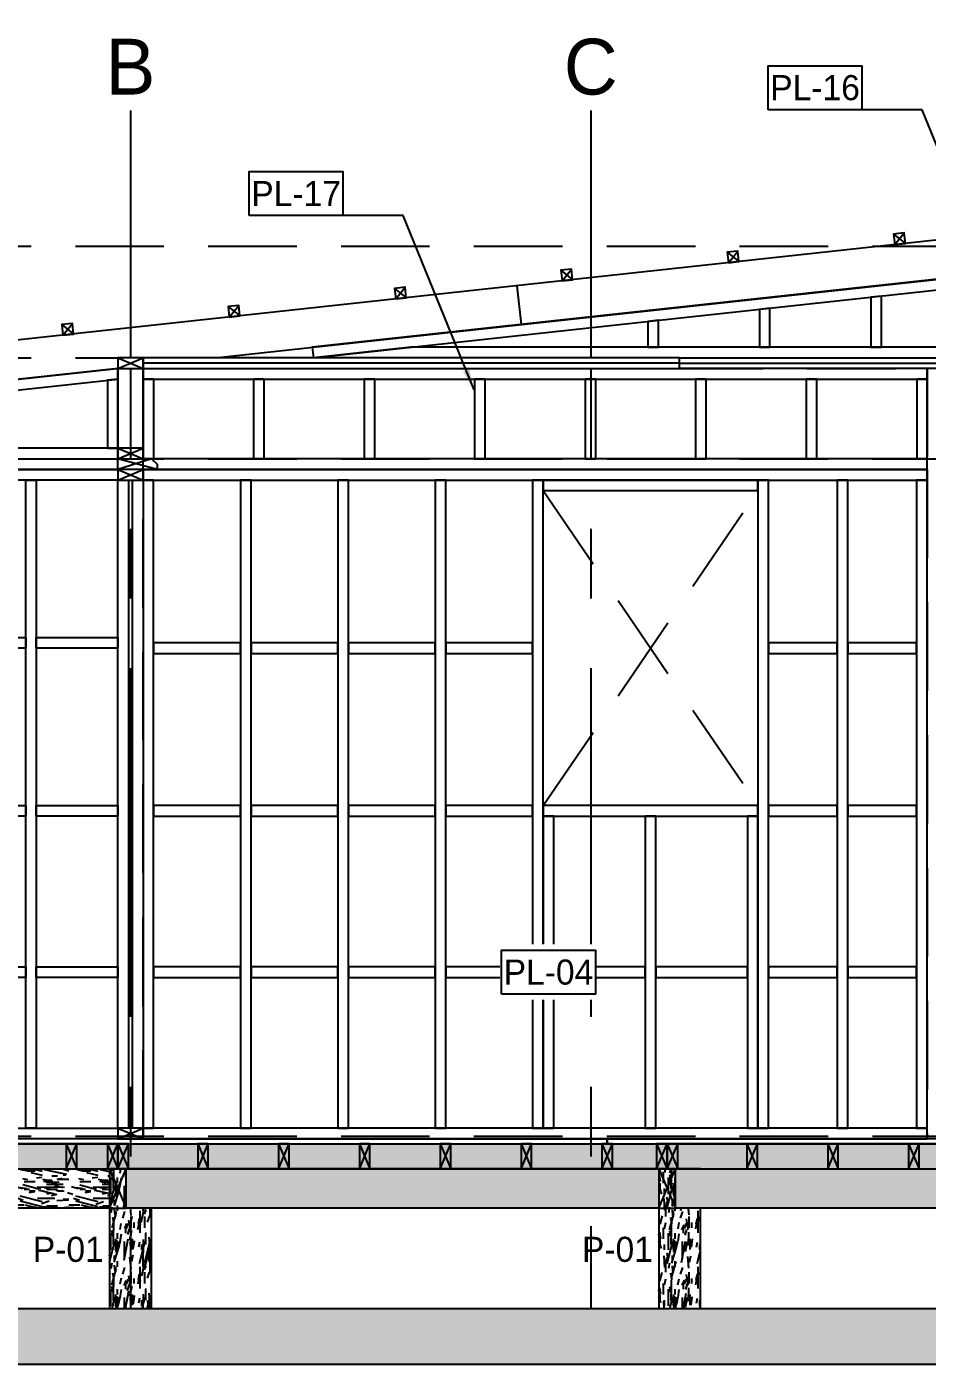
# Model space of a CAD drawing. Header units: millimetres. Extents: x 19438 to 19711, y 4351 to 4752.
# Drawn here: x 19442.762 to 19445.99, y 4486.693 to 4491.488 of the extents above; entities that cross this region are included whole.
import ezdxf
from ezdxf.enums import TextEntityAlignment as Align

# ---------------------------------------------------------------- set-up
doc = ezdxf.new("R2010")
doc.units = ezdxf.units.MM
doc.set_wipeout_variables(frame=1)
doc.linetypes.add('CENTER', pattern=[2, 1.25, -0.25, 0.25, -0.25])
doc.linetypes.add('HIDDEN2', pattern=[4.7625, 3.175, -1.5875])
for name, color, linetype in [('0 @ 0.5', 7, 'Continuous'), ('ALFAJIA', 3, 'Continuous'), ('CLAVADORES', 1, 'Continuous'), ('EJES', 2, 'CENTER'), ('EJES @ 0.5', 2, 'CENTER'), ('NIVELES', 2, 'Continuous'), ('PANELES PARED', 2, 'Continuous'), ('PILOTES', 2, 'Continuous'), ('PROYECCION PANEL', 6, 'Continuous'), ('PZA', 3, 'Continuous'), ('TEXTO', 2, 'Continuous'), ('TEXTO @ 0.5', 2, 'Continuous'), ('VIGAS DE PISO', 2, 'Continuous')]:
    doc.layers.add(name, color=color, linetype=linetype)
doc.styles.add('century gothic', font='GOTHIC.TTF')
doc.styles.get("Standard").update_dxf_attribs({"font": 'arial.ttf'})
doc.dimstyles.new('ANOTATIVE 100 SMCONSTRUCCIONES', dxfattribs={"dimscale": 0, "dimtxt": 0.18, "dimasz": 0.15, "dimexe": 0.18, "dimexo": 0.09, "dimgap": 0.1, "dimtad": 1, "dimzin": 0, "dimdsep": 46, "dimtxsty": 'century gothic', "dimblk1": 'FLECHA1', "dimblk2": 'FLECHA1', "dimsah": 1, "dimcen": 0.18, "dimdle": 0.075, "dimclrd": 1, "dimclre": 1, "dimclrt": 2, "dimaunit": 1, "dimadec": 0, "dimazin": 0, "dimtfac": 0.75, "dimtix": 1, "dimtmove": 2, "dimatfit": 3, "dimfxl": 0.09, "dimtvp": 1.5, "dimtfill": 1, "dimtolj": 1, "dimtzin": 0, "dimarcsym": 0})
pattern_1 = [(0, (-3.9286, 0.156), (0, 0.2), [0.04, -0.16]), (8.9726, (-3.92659, 0.048), (1.200000005876, 0.199999525118), [0.0384708, -3.8086058]), (5.7105, (-3.92859, 0.06), (1.800000034755, 0.19999710144), [0.0401996, -1.9697752]), (344.5779, (-3.92859, 0.12), (2.1999999038893, -0.5999974677634), [0.0601664, -5.9564754]), (353.6599, (-3.92459, 0.186), (0.200000063208, 4.086e-07), [0.0362216, -1.7748552]), (345.0686, (-3.91859, 0.072), (0.799999998317, -0.199999673879), [0.0310484, -3.0737864]), (348.6901, (-3.98859, 0.188), (0.2000000583, 7.413e-08), [0.0815844, -0.9382194]), (5.7105, (-3.92659, 0.03), (1.800000034755, 0.19999710144), [0.0200998, -1.989875]), (0, (-3.9286, 0.114), (0, 0.2), [0.02, -0.18]), (0, (-3.9686, 0.138), (0, 0.2), [0.06, -0.14]), (11.3099, (-3.92859, 0.168), (0.79999995433, 0.19999948721), [0.020396, -0.9994078]), (2.7263, (-3.94859, 0.094), (4.0000000589947, 0.1999992035454), [0.0420476, -4.1627116]), (352.4054, (-3.93859, 0.088), (1.599999971597, -0.19999873671), [0.0302654, -2.9962834]), (0, (-3.9486, 0.012), (0, 0.2), [0.04, -0.16]), (358.8309, (-3.9685903, 0.002), (0.2000000366479, 1.5360345e-07), [0.0980204, -9.70402]), (0, (-3.9686, 0.152), (0, 0.2), [0.02, -0.18]), (0, (-3.9486, 0.168), (0, 0.2), [0.02, -0.18]), (0, (-4.0386, 0.186), (0, 0.2), [0.03, -0.17]), (350.5377, (-3.98459, 0.196), (0.200000015444, 7.752e-08), [0.0608276, -1.1557248]), (0, (-4.0486, 0.196), (0, 0.2), [0.04, -0.16]), (0, (-4.0706, 0.016), (0, 0.2), [0.022, -0.178]), (0, (-3.9686, 0.026), (0, 0.2), [0.02, -0.18]), (0, (-4.0706, 0.032), (0, 0.2), [0.042, -0.158]), (5.4403, (-3.96859, 0.044), (1.9999999402303, 0.199998956714), [0.04219, -4.1768144]), (0, (-3.9666, 0.06), (0, 0.2), [0.038, -0.162]), (0, (-4.0706, 0.064), (0, 0.2), [0.022, -0.178]), (358.8309, (-4.0465903, 0.096), (0.2000000366479, 1.5360345e-07), [0.0980204, -9.70402]), (0, (-4.0286, 0.114), (0, 0.2), [0.02, -0.18]), (0, (-4.0486, 0.12), (0, 0.2), [0.02, -0.18]), (0, (-3.9686, 0.12), (0, 0.2), [0.04, -0.16]), (0, (-4.0086, 0.124), (0, 0.2), [0.02, -0.18]), (0, (-4.0486, 0.148), (0, 0.2), [0.04, -0.16]), (19.6538, (-3.99459, 0.064), (2.200000050424, 0.79999891494), [0.0297322, -2.9434812]), (11.3099, (-4.02859, 0.12), (0.79999995433, 0.19999948721), [0.020396, -0.9994078]), (11.3099, (-3.94859, 0.11), (0.79999995433, 0.19999948721), [0.020396, -0.9994078]), (5.7105, (-4.00859, 0.186), (1.800000034755, 0.19999710144), [0.0200998, -1.989875]), (349.6952, (-4.07059, 0.2), (1.199999995396, -0.19999893933), [0.0223606, -2.213707]), (348.6901, (-4.04859, 0.016), (0.2000000583, 7.413e-08), [0.020396, -0.9994078]), (90, (-4.0286, 0.012), (-0.2, 1e-17), [0, -0.2]), (346.6076, (-4.07059, 0.124), (3.400000044994, -0.7999939065965), [0.043174, -4.2742308]), (11.3099, (-3.94859, 0.152), (0.79999995433, 0.19999948721), [0.020396, -0.9994078]), (10.3048, (-3.94859, 0.026), (0.999999957606, 0.199999208868), [0.0223606, -2.213707]), (348.6901, (-4.00859, 0.114), (0.2000000583, 7.413e-08), [0.020396, -0.9994078]), (348.6901, (-3.98859, 0.124), (0.2000000583, 7.413e-08), [0.020396, -0.9994078]), (341.5651, (-4.07059, 0.104), (0.19999995825, 2.3367e-07), [0.0252982, -0.6071572]), (345.9638, (-4.04859, 0.172), (0.19999992115, 2.4875e-07), [0.0824622, -0.7421588]), (343.3008, (-4.00859, 0.186), (1.399999991533, -0.39999874641), [0.0626418, -2.025419]), (0, (-4.0086, 0.196), (0, 0.2), [0.024, -0.176]), (345.9638, (-4.02859, 0.032), (0.19999992115, 2.4875e-07), [0.0824622, -0.7421588]), (345.9638, (-4.04859, 0.046), (0.19999992115, 2.4875e-07), [0.0824622, -0.7421588]), (345.9638, (-4.04859, 0.064), (0.19999992115, 2.4875e-07), [0.0824622, -0.7421588]), (349.6952, (-4.07059, 0.152), (1.199999995396, -0.19999893933), [0.0223606, -2.213707]), (345.9638, (-4.00859, 0.148), (0.19999992115, 2.4875e-07), [0.041231, -0.78339]), (349.6952, (-4.07059, 0.088), (1.199999995396, -0.19999893933), [0.0223606, -2.213707]), (357.6141, (-3.96659, 0.074), (0.199999989185, 2.452822e-07), [0.0480416, -4.756123]), (349.6952, (-3.98859, 0.11), (1.199999995396, -0.19999893933), [0.0223606, -2.213707]), (12.5288, (-3.96659, 0.106), (0.800000095695, 0.199999860747), [0.018439, -1.8254698]), (349.5626, (-4.0705903, 0.078), (2.199999936494, -0.3999970687047), [0.0772788, -7.650591]), (351.8699, (-3.99459, 0.064), (0.199999892184, -4.835e-08), [0.0282842, -1.3859292]), (4.7636, (-4.04859, 0.084), (2.199999989955, 0.199998289923), [0.0481664, -2.3601524]), (0, (-4.0006, 0.088), (0, 0.2), [0.062, -0.138]), (344.7449, (-4.07059, 0.178), (0.799999942428, -0.199999664289), [0.0228036, -2.2575472]), (350.5377, (-4.02859, 0.012), (0.200000015444, 7.752e-08), [0.0608276, -1.1557248]), (340.0169, (-4.07059, 0.054), (0.599999976081, -0.19999986488), [0.0234094, -2.3175304]), (0, (-3.9086, 0.172), (0, 0.2), [0.01, -0.19]), (0, (-3.9086, 0.084), (0, 0.2), [0.02, -0.18]), (11.3099, (-3.90859, 0.012), (0.79999995433, 0.19999948721), [0.020396, -0.9994078]), (0, (-3.9066, 0.032), (0, 0.2), [0.036, -0.164]), (343.3008, (-3.90859, 0.138), (1.399999991533, -0.39999874641), [0.0208806, -2.0671802]), (348.0207, (-3.90659, 0.096), (3.7999999222511, -0.8002195416064), [0.0368014, -6.7101288]), (90, (-3.9086, 0.012), (-0.2, 1e-17), [0, -0.2]), (0, (-3.8886, 0.016), (0, 0.2), [0.018, -0.182]), (0, (-3.8886, 0.054), (0, 0.2), [0.018, -0.182]), (0, (-3.8886, 0.064), (0, 0.2), [0.018, -0.182]), (336.0376, (-3.88859, 0.132), (1.400000005486, -0.599997330343), [0.0196978, -1.9500724]), (348.5163, (-3.8885903, 0.156), (0.99999999677376, -0.2000310941214), [0.0183676, -13.043105]), (341.5651, (-3.88859, 0.084), (0.19999995825, 2.3367e-07), [0.0189736, -0.6134816]), (347.4712, (-3.88859, 0.182), (1.000000064082, -0.19999992061), [0.018439, -1.8254698])]

# ---------------------------------------------------------------- blocks, each defined once
blk = doc.blocks.new('PP4')
at = {"layer": 'PANELES PARED', "color": 8, "linetype": 'HIDDEN2', "ltscale": 0.1}
for p, q in [((19448.6837, 4512.4124), (19449.4537, 4511.283)), ((19448.6837, 4511.283), (19449.4537, 4512.4124))]:
    blk.add_line(p, q, dxfattribs=at)
at = {"layer": 'PANELES PARED'}
for points in [[(19450.0607, 4512.4504), (19450.0607, 4512.4884), (19447.2492, 4512.4884), (19447.2492, 4512.4504)], [(19447.2872, 4512.4504), (19447.2492, 4512.4504), (19447.2492, 4510.1264), (19447.2872, 4510.1264)], [(19447.6363, 4512.4504), (19447.5983, 4512.4504), (19447.5983, 4510.1264), (19447.6363, 4510.1264)], [(19447.9855, 4512.4504), (19447.9475, 4512.4504), (19447.9475, 4510.1264), (19447.9855, 4510.1264)], [(19448.3346, 4512.4504), (19448.2966, 4512.4504), (19448.2966, 4510.1264), (19448.3346, 4510.1264)], [(19448.6837, 4512.4504), (19448.6457, 4512.4504), (19448.6457, 4510.1264), (19448.6837, 4510.1264)], [(19449.4537, 4512.4124), (19449.4537, 4512.4504), (19448.6837, 4512.4504), (19448.6837, 4512.4124)], [(19449.4917, 4512.4504), (19449.4537, 4512.4504), (19449.4537, 4510.1264), (19449.4917, 4510.1264)], [(19449.7762, 4512.4504), (19449.7382, 4512.4504), (19449.7382, 4510.1264), (19449.7762, 4510.1264)], [(19450.0607, 4512.4504), (19450.0227, 4512.4504), (19450.0227, 4510.1264), (19450.0607, 4510.1264)], [(19447.5983, 4511.8287), (19447.5983, 4511.8667), (19447.2872, 4511.8667), (19447.2872, 4511.8287)], [(19447.9475, 4511.8287), (19447.9475, 4511.8667), (19447.6363, 4511.8667), (19447.6363, 4511.8287)], [(19448.2966, 4511.8287), (19448.2966, 4511.8667), (19447.9855, 4511.8667), (19447.9855, 4511.8287)], [(19448.6457, 4511.8287), (19448.6457, 4511.8667), (19448.3346, 4511.8667), (19448.3346, 4511.8287)], [(19449.7382, 4511.8287), (19449.7382, 4511.8667), (19449.4917, 4511.8667), (19449.4917, 4511.8287)], [(19450.0227, 4511.8287), (19450.0227, 4511.8667), (19449.7762, 4511.8667), (19449.7762, 4511.8287)], [(19447.5983, 4511.245), (19447.5983, 4511.283), (19447.2872, 4511.283), (19447.2872, 4511.245)], [(19447.9475, 4511.245), (19447.9475, 4511.283), (19447.6363, 4511.283), (19447.6363, 4511.245)], [(19448.2966, 4511.245), (19448.2966, 4511.283), (19447.9855, 4511.283), (19447.9855, 4511.245)], [(19448.6457, 4511.245), (19448.6457, 4511.283), (19448.3346, 4511.283), (19448.3346, 4511.245)], [(19449.4537, 4511.245), (19449.4537, 4511.283), (19448.6837, 4511.283), (19448.6837, 4511.245)], [(19449.7382, 4511.245), (19449.7382, 4511.283), (19449.4917, 4511.283), (19449.4917, 4511.245)], [(19450.0227, 4511.245), (19450.0227, 4511.283), (19449.7762, 4511.283), (19449.7762, 4511.245)], [(19448.7217, 4511.245), (19448.6837, 4511.245), (19448.6837, 4510.1264), (19448.7217, 4510.1264)], [(19449.0877, 4511.245), (19449.0497, 4511.245), (19449.0497, 4510.1264), (19449.0877, 4510.1264)], [(19449.4537, 4511.245), (19449.4157, 4511.245), (19449.4157, 4510.1264), (19449.4537, 4510.1264)], [(19447.5983, 4510.6667), (19447.5983, 4510.7047), (19447.2872, 4510.7047), (19447.2872, 4510.6667)], [(19447.9475, 4510.6667), (19447.9475, 4510.7047), (19447.6363, 4510.7047), (19447.6363, 4510.6667)], [(19448.2966, 4510.6667), (19448.2966, 4510.7047), (19447.9855, 4510.7047), (19447.9855, 4510.6667)], [(19448.6457, 4510.6667), (19448.6457, 4510.7047), (19448.3346, 4510.7047), (19448.3346, 4510.6667)], [(19449.0497, 4510.6667), (19449.0497, 4510.7047), (19448.7217, 4510.7047), (19448.7217, 4510.6667)], [(19449.4157, 4510.6667), (19449.4157, 4510.7047), (19449.0877, 4510.7047), (19449.0877, 4510.6667)], [(19449.7382, 4510.6667), (19449.7382, 4510.7047), (19449.4917, 4510.7047), (19449.4917, 4510.6667)], [(19450.0227, 4510.6667), (19450.0227, 4510.7047), (19449.7762, 4510.7047), (19449.7762, 4510.6667)], [(19450.0607, 4510.0884), (19450.0607, 4510.1264), (19447.2492, 4510.1264), (19447.2492, 4510.0884)]]:
    blk.add_lwpolyline(points, close=True, dxfattribs=at)
blk = doc.blocks.new('ejes')
at = {"color": 2, "linetype": 'Continuous'}
blk.add_wipeout([(-0.1089, 0.2752), (-0.0646, 0.291), (-0.0057, 0.3001), (0.0597, 0.2965), (0.095, 0.2884), (0.1597, 0.2609), (0.1831, 0.246), (0.2148, 0.2203), (0.2406, 0.1931), (0.271, 0.1493), (0.271, 0.1493), (0.2923, 0.1035), (0.3036, 0.0645), (0.3089, 0.0316), (0.3105, 0.0006), (0.3092, -0.0273), (0.3092, -0.0273), (0.3003, -0.077), (0.2881, -0.1133), (0.279, -0.1332), (0.2588, -0.1678), (0.2382, -0.1948), (0.2186, -0.2155), (0.1902, -0.2397), (0.159, -0.2601), (0.1254, -0.2765), (0.0895, -0.2888), (0.0461, -0.2973), (0.0105, -0.2994), (-0.0366, -0.2957), (-0.0687, -0.2888), (-0.0974, -0.2794), (-0.1444, -0.2564), (-0.1709, -0.2384), (-0.1922, -0.2206), (-0.2152, -0.1971), (-0.2152, -0.1971), (-0.2567, -0.1358), (-0.2716, -0.1014), (-0.2716, -0.1014), (-0.2875, -0.0344), (-0.2895, 0.0006), (-0.2874, 0.0357), (-0.2813, 0.0702), (-0.2729, 0.0991), (-0.2583, 0.1338), (-0.234, 0.1744), (-0.2157, 0.1977), (-0.197, 0.2172), (-0.1752, 0.2362), (-0.1544, 0.2512), (-0.1259, 0.2678), (-0.1259, 0.2678), (-0.1182, 0.2716)], dxfattribs=at)
at = {"layer": 'EJES', "color": 3}
blk.add_attdef('EJES', text='', height=0.3, dxfattribs=at).set_placement((0.0105, -0.174), align=Align.CENTER)
blk = doc.blocks.new('P01')
h = blk.add_hatch()
h.set_pattern_fill('MADERA_03', color=250, scale=0.2, angle=90, pattern_type=2)
h.set_pattern_definition([(90, (-0.156, 0.142), (-0.2, 1e-17), [0.04, -0.16]), (98.9726, (-0.048, 0.144), (-0.199999525118, 1.200000005876), [0.0384708, -3.8086058]), (95.7105, (-0.06, 0.142), (-0.19999710144, 1.800000034755), [0.0401996, -1.9697752]), (74.5779, (-0.12, 0.142), (0.5999974677634, 2.1999999038893), [0.0601664, -5.9564754]), (83.6599, (-0.186, 0.146), (-4.086e-07, 0.200000063208), [0.0362216, -1.7748552]), (75.0686, (-0.072, 0.152), (0.199999673879, 0.799999998317), [0.0310484, -3.0737864]), (78.6901, (-0.188, 0.082), (-7.413e-08, 0.2000000583), [0.0815844, -0.9382194]), (95.7105, (-0.03, 0.144), (-0.19999710144, 1.800000034755), [0.0200998, -1.989875]), (90, (-0.114, 0.142), (-0.2, 1e-17), [0.02, -0.18]), (90, (-0.138, 0.102), (-0.2, 1e-17), [0.06, -0.14]), (101.3099, (-0.168, 0.142), (-0.19999948721, 0.79999995433), [0.020396, -0.9994078]), (92.7263, (-0.094, 0.122), (-0.1999992035454, 4.0000000589947), [0.0420476, -4.1627116]), (82.4054, (-0.088, 0.132), (0.19999873671, 1.599999971597), [0.0302654, -2.9962834]), (90, (-0.012, 0.122), (-0.2, 1e-17), [0.04, -0.16]), (88.8309, (-0.002, 0.102), (-1.5360345e-07, 0.2000000366479), [0.0980204, -9.70402]), (90, (-0.152, 0.102), (-0.2, 1e-17), [0.02, -0.18]), (90, (-0.168, 0.122), (-0.2, 1e-17), [0.02, -0.18]), (90, (-0.186, 0.032), (-0.2, 1e-17), [0.03, -0.17]), (80.5377, (-0.196, 0.086), (-7.752e-08, 0.200000015444), [0.0608276, -1.1557248]), (90, (-0.196, 0.022), (-0.2, 1e-17), [0.04, -0.16]), (90, (-0.016, 1e-18), (-0.2, 1e-17), [0.022, -0.178]), (90, (-0.026, 0.102), (-0.2, 1e-17), [0.02, -0.18]), (90, (-0.032, 2e-18), (-0.2, 1e-17), [0.042, -0.158]), (95.4403, (-0.044, 0.102), (-0.199998956714, 1.9999999402303), [0.04219, -4.1768144]), (90, (-0.06, 0.104), (-0.2, 1e-17), [0.038, -0.162]), (90, (-0.064, 4e-18), (-0.2, 1e-17), [0.022, -0.178]), (88.8309, (-0.096, 0.024), (-1.5360345e-07, 0.2000000366479), [0.0980204, -9.70402]), (90, (-0.114, 0.042), (-0.2, 1e-17), [0.02, -0.18]), (90, (-0.12, 0.022), (-0.2, 1e-17), [0.02, -0.18]), (90, (-0.12, 0.102), (-0.2, 1e-17), [0.04, -0.16]), (90, (-0.124, 0.062), (-0.2, 1e-17), [0.02, -0.18]), (90, (-0.148, 0.022), (-0.2, 1e-17), [0.04, -0.16]), (109.6538, (-0.064, 0.076), (-0.79999891494, 2.200000050424), [0.0297322, -2.9434812]), (101.3099, (-0.12, 0.042), (-0.19999948721, 0.79999995433), [0.020396, -0.9994078]), (101.3099, (-0.11, 0.122), (-0.19999948721, 0.79999995433), [0.020396, -0.9994078]), (95.7105, (-0.186, 0.062), (-0.19999710144, 1.800000034755), [0.0200998, -1.989875]), (79.6952, (-0.2, 1e-17), (0.19999893933, 1.199999995396), [0.0223606, -2.213707]), (78.6901, (-0.016, 0.022), (-7.413e-08, 0.2000000583), [0.020396, -0.9994078]), (180, (-0.012, 0.042), (-2e-17, -0.2), [0, -0.2]), (76.6076, (-0.124, 8e-18), (0.7999939065965, 3.400000044994), [0.043174, -4.2742308]), (101.3099, (-0.152, 0.122), (-0.19999948721, 0.79999995433), [0.020396, -0.9994078]), (100.3048, (-0.026, 0.122), (-0.199999208868, 0.999999957606), [0.0223606, -2.213707]), (78.6901, (-0.114, 0.062), (-7.413e-08, 0.2000000583), [0.020396, -0.9994078]), (78.6901, (-0.124, 0.082), (-7.413e-08, 0.2000000583), [0.020396, -0.9994078]), (71.5651, (-0.104, 6e-18), (-2.3367e-07, 0.19999995825), [0.0252982, -0.6071572]), (75.9638, (-0.172, 0.022), (-2.4875e-07, 0.19999992115), [0.0824622, -0.7421588]), (73.3008, (-0.186, 0.062), (0.39999874641, 1.399999991533), [0.0626418, -2.025419]), (90, (-0.196, 0.062), (-0.2, 1e-17), [0.024, -0.176]), (75.9638, (-0.032, 0.042), (-2.4875e-07, 0.19999992115), [0.0824622, -0.7421588]), (75.9638, (-0.046, 0.022), (-2.4875e-07, 0.19999992115), [0.0824622, -0.7421588]), (75.9638, (-0.064, 0.022), (-2.4875e-07, 0.19999992115), [0.0824622, -0.7421588]), (79.6952, (-0.152, 9e-18), (0.19999893933, 1.199999995396), [0.0223606, -2.213707]), (75.9638, (-0.148, 0.062), (-2.4875e-07, 0.19999992115), [0.041231, -0.78339]), (79.6952, (-0.088, 5e-18), (0.19999893933, 1.199999995396), [0.0223606, -2.213707]), (87.6141, (-0.074, 0.104), (-2.452822e-07, 0.199999989185), [0.0480416, -4.756123]), (79.6952, (-0.11, 0.082), (0.19999893933, 1.199999995396), [0.0223606, -2.213707]), (102.5288, (-0.106, 0.104), (-0.199999860747, 0.800000095695), [0.018439, -1.8254698]), (79.5626, (-0.078, 5e-18), (0.3999970687047, 2.199999936494), [0.0772788, -7.650591]), (81.8699, (-0.064, 0.076), (4.835e-08, 0.199999892184), [0.0282842, -1.3859292]), (94.7636, (-0.084, 0.022), (-0.199998289923, 2.199999989955), [0.0481664, -2.3601524]), (90, (-0.088, 0.07), (-0.2, 1e-17), [0.062, -0.138]), (74.7449, (-0.178, 1e-17), (0.199999664289, 0.799999942428), [0.0228036, -2.2575472]), (80.5377, (-0.012, 0.042), (-7.752e-08, 0.200000015444), [0.0608276, -1.1557248]), (70.0169, (-0.054, 3e-18), (0.19999986488, 0.599999976081), [0.0234094, -2.3175304]), (90, (-0.172, 0.162), (-0.2, 1e-17), [0.01, -0.19]), (90, (-0.084, 0.162), (-0.2, 1e-17), [0.02, -0.18]), (101.3099, (-0.012, 0.162), (-0.19999948721, 0.79999995433), [0.020396, -0.9994078]), (90, (-0.032, 0.164), (-0.2, 1e-17), [0.036, -0.164]), (73.3008, (-0.138, 0.162), (0.39999874641, 1.399999991533), [0.0208806, -2.0671802]), (78.0207, (-0.096, 0.164), (0.8002195416064, 3.7999999222511), [0.0368014, -6.7101288]), (180, (-0.012, 0.162), (-2e-17, -0.2), [0, -0.2]), (90, (-0.016, 0.182), (-0.2, 1e-17), [0.018, -0.182]), (90, (-0.054, 0.182), (-0.2, 1e-17), [0.018, -0.182]), (90, (-0.064, 0.182), (-0.2, 1e-17), [0.018, -0.182]), (66.0376, (-0.132, 0.182), (0.599997330343, 1.400000005486), [0.0196978, -1.9500724]), (78.5163, (-0.156, 0.182), (0.2000310941214, 0.99999999677376), [0.0183676, -13.043105]), (71.5651, (-0.084, 0.182), (-2.3367e-07, 0.19999995825), [0.0189736, -0.6134816]), (77.4712, (-0.182, 0.182), (0.19999992061, 1.000000064082), [0.018439, -1.8254698])])
h.paths.add_polyline_path([(19444.003, 4504.1263), (19444.153, 4504.1263), (19444.153, 4504.6263), (19444.003, 4504.6263)])
blk.add_lwpolyline([(19444.003, 4504.1263), (19444.153, 4504.1263), (19444.153, 4504.6263), (19444.003, 4504.6263)], close=True)
blk = doc.blocks.new('OL')
at = {"layer": 'PANELES PARED'}
for p, q in [((19439.3062, 4489.8109), (19439.3962, 4489.7729)), ((19439.3062, 4489.7729), (19439.3962, 4489.8109)), ((19442.4324, 4489.8109), (19442.5224, 4489.7729)), ((19442.4324, 4489.7729), (19442.5224, 4489.8109)), ((19439.3062, 4489.2082), (19439.3962, 4489.1702)), ((19439.3062, 4489.1702), (19439.3962, 4489.2082)), ((19439.3062, 4488.6055), (19439.3962, 4488.5675)), ((19439.3062, 4488.5675), (19439.3962, 4488.6055)), ((19439.3062, 4488.0272), (19439.3962, 4487.9892)), ((19439.3062, 4487.9892), (19439.3962, 4488.0272)), ((19439.3062, 4487.4489), (19439.3962, 4487.4109)), ((19439.3062, 4487.4109), (19439.3962, 4487.4489)), ((19442.4324, 4487.4489), (19442.5224, 4487.4109)), ((19442.4324, 4487.4109), (19442.5224, 4487.4489))]:
    blk.add_line(p, q, dxfattribs=at)
for points in [[(19439.3062, 4489.7729), (19439.3962, 4489.7729), (19439.3962, 4489.8109), (19439.3062, 4489.8109)], [(19442.4324, 4489.7729), (19442.5224, 4489.7729), (19442.5224, 4489.8109), (19442.4324, 4489.8109)], [(19439.3062, 4489.7729), (19439.3962, 4489.7729), (19439.3962, 4487.4489), (19439.3062, 4487.4489)], [(19442.4324, 4489.7729), (19442.5224, 4489.7729), (19442.5224, 4487.4489), (19442.4324, 4487.4489)], [(19442.4704, 4487.4489), (19442.4324, 4487.4489), (19442.4324, 4489.7729), (19442.4704, 4489.7729)], [(19442.5224, 4487.4489), (19442.4844, 4487.4489), (19442.4844, 4489.7729), (19442.5224, 4489.7729)], [(19439.3062, 4489.1702), (19439.3962, 4489.1702), (19439.3962, 4489.2082), (19439.3062, 4489.2082)], [(19439.3062, 4488.5675), (19439.3962, 4488.5675), (19439.3962, 4488.6055), (19439.3062, 4488.6055)], [(19439.3062, 4487.9892), (19439.3962, 4487.9892), (19439.3962, 4488.0272), (19439.3062, 4488.0272)], [(19439.3062, 4487.4109), (19439.3962, 4487.4109), (19439.3962, 4487.4489), (19439.3062, 4487.4489)], [(19442.4324, 4487.4109), (19442.5224, 4487.4109), (19442.5224, 4487.4489), (19442.4324, 4487.4489)]]:
    blk.add_lwpolyline(points, close=True, dxfattribs=at)
at = {"layer": 'PANELES PARED', "color": 250}
for points in [[(19439.3962, 4489.7729), (19439.3962, 4489.8109), (19442.4324, 4489.8109), (19442.4324, 4489.7729)], [(19439.7269, 4487.4489), (19439.6889, 4487.4489), (19439.6889, 4489.7729), (19439.7269, 4489.7729)], [(19440.0716, 4487.4489), (19440.0336, 4487.4489), (19440.0336, 4489.7729), (19440.0716, 4489.7729)], [(19440.4163, 4487.4489), (19440.3783, 4487.4489), (19440.3783, 4489.7729), (19440.4163, 4489.7729)], [(19440.761, 4487.4489), (19440.723, 4487.4489), (19440.723, 4489.7729), (19440.761, 4489.7729)], [(19441.1057, 4487.4489), (19441.0677, 4487.4489), (19441.0677, 4489.7729), (19441.1057, 4489.7729)], [(19441.4504, 4487.4489), (19441.4124, 4487.4489), (19441.4124, 4489.7729), (19441.4504, 4489.7729)], [(19441.7951, 4487.4489), (19441.7571, 4487.4489), (19441.7571, 4489.7729), (19441.7951, 4489.7729)], [(19442.1397, 4487.4489), (19442.1017, 4487.4489), (19442.1017, 4489.7729), (19442.1397, 4489.7729)], [(19439.3962, 4489.1702), (19439.3962, 4489.2082), (19439.6889, 4489.2082), (19439.6889, 4489.1702)], [(19439.7269, 4489.1702), (19439.7269, 4489.2082), (19440.0336, 4489.2082), (19440.0336, 4489.1702)], [(19440.0716, 4489.1702), (19440.0716, 4489.2082), (19440.3783, 4489.2082), (19440.3783, 4489.1702)], [(19440.4163, 4489.1702), (19440.4163, 4489.2082), (19440.723, 4489.2082), (19440.723, 4489.1702)], [(19440.761, 4489.1702), (19440.761, 4489.2082), (19441.0677, 4489.2082), (19441.0677, 4489.1702)], [(19441.1057, 4489.1702), (19441.1057, 4489.2082), (19441.4124, 4489.2082), (19441.4124, 4489.1702)], [(19441.4504, 4489.1702), (19441.4504, 4489.2082), (19441.7571, 4489.2082), (19441.7571, 4489.1702)], [(19441.7951, 4489.1702), (19441.7951, 4489.2082), (19442.1017, 4489.2082), (19442.1017, 4489.1702)], [(19442.1397, 4489.1702), (19442.1397, 4489.2082), (19442.4324, 4489.2082), (19442.4324, 4489.1702)], [(19439.3962, 4488.5675), (19439.3962, 4488.6055), (19439.6889, 4488.6055), (19439.6889, 4488.5675)], [(19439.7269, 4488.5675), (19439.7269, 4488.6055), (19440.0336, 4488.6055), (19440.0336, 4488.5675)], [(19440.0716, 4488.5675), (19440.0716, 4488.6055), (19440.3783, 4488.6055), (19440.3783, 4488.5675)], [(19440.4163, 4488.5675), (19440.4163, 4488.6055), (19440.723, 4488.6055), (19440.723, 4488.5675)], [(19440.761, 4488.5675), (19440.761, 4488.6055), (19441.0677, 4488.6055), (19441.0677, 4488.5675)], [(19441.1057, 4488.5675), (19441.1057, 4488.6055), (19441.4124, 4488.6055), (19441.4124, 4488.5675)], [(19441.4504, 4488.5675), (19441.4504, 4488.6055), (19441.7571, 4488.6055), (19441.7571, 4488.5675)], [(19441.7951, 4488.5675), (19441.7951, 4488.6055), (19442.1017, 4488.6055), (19442.1017, 4488.5675)], [(19442.1397, 4488.5675), (19442.1397, 4488.6055), (19442.4324, 4488.6055), (19442.4324, 4488.5675)], [(19439.3962, 4487.9892), (19439.3962, 4488.0272), (19439.6889, 4488.0272), (19439.6889, 4487.9892)], [(19439.7269, 4487.9892), (19439.7269, 4488.0272), (19440.0336, 4488.0272), (19440.0336, 4487.9892)], [(19440.0716, 4487.9892), (19440.0716, 4488.0272), (19440.3783, 4488.0272), (19440.3783, 4487.9892)], [(19440.4163, 4487.9892), (19440.4163, 4488.0272), (19440.723, 4488.0272), (19440.723, 4487.9892)], [(19440.761, 4487.9892), (19440.761, 4488.0272), (19441.0677, 4488.0272), (19441.0677, 4487.9892)], [(19441.1057, 4487.9892), (19441.1057, 4488.0272), (19441.4124, 4488.0272), (19441.4124, 4487.9892)], [(19441.4504, 4487.9892), (19441.4504, 4488.0272), (19441.7571, 4488.0272), (19441.7571, 4487.9892)], [(19441.7951, 4487.9892), (19441.7951, 4488.0272), (19442.1017, 4488.0272), (19442.1017, 4487.9892)], [(19442.1397, 4487.9892), (19442.1397, 4488.0272), (19442.4324, 4488.0272), (19442.4324, 4487.9892)], [(19439.3962, 4487.4109), (19439.3962, 4487.4489), (19442.4324, 4487.4489), (19442.4324, 4487.4109)]]:
    blk.add_lwpolyline(points, close=True, dxfattribs=at)
blk = doc.blocks.new("PP4'")
at = {"layer": 'PANELES PARED'}
for points in [[(19429.6636, 4507.4963), (19429.6636, 4507.4583), (19432.4751, 4507.4583), (19432.4751, 4507.4963)], [(19429.7016, 4507.4583), (19429.6636, 4507.4583), (19429.6636, 4507.1723), (19429.7016, 4507.1723)], [(19430.0978, 4507.4583), (19430.0598, 4507.4583), (19430.0598, 4507.1723), (19430.0978, 4507.1723)], [(19430.494, 4507.4583), (19430.456, 4507.4583), (19430.456, 4507.1723), (19430.494, 4507.1723)], [(19430.8902, 4507.4583), (19430.8522, 4507.4583), (19430.8522, 4507.1723), (19430.8902, 4507.1723)], [(19431.2864, 4507.4583), (19431.2484, 4507.4583), (19431.2484, 4507.1723), (19431.2864, 4507.1723)], [(19431.6826, 4507.4583), (19431.6446, 4507.4583), (19431.6446, 4507.1723), (19431.6826, 4507.1723)], [(19432.0788, 4507.4583), (19432.0408, 4507.4583), (19432.0408, 4507.1723), (19432.0788, 4507.1723)], [(19432.4751, 4507.4583), (19432.4371, 4507.4583), (19432.4371, 4507.1723), (19432.4751, 4507.1723)], [(19429.6636, 4507.1723), (19429.6636, 4507.1343), (19432.4751, 4507.1343), (19432.4751, 4507.1723)]]:
    blk.add_lwpolyline(points, close=True, dxfattribs=at)
blk = doc.blocks.new('IKUHG')
at = {"layer": 'PANELES PARED', "color": 250}
for points in [[(19444.5314, 4490.415), (19447.1592, 4490.7008), (19447.1592, 4490.739), (19444.5273, 4490.4528), (19444.5314, 4490.415)], [(19444.5314, 4490.415), (19447.1592, 4490.415), (19447.1592, 4490.453), (19444.8809, 4490.453), (19444.5314, 4490.415)]]:
    blk.add_lwpolyline(points, dxfattribs=at)
for points in [[(19447.1212, 4490.453), (19447.1592, 4490.453), (19447.1592, 4490.7008), (19447.1212, 4490.6967)], [(19446.3212, 4490.453), (19446.3592, 4490.453), (19446.3592, 4490.6138), (19446.3212, 4490.6097)], [(19446.7212, 4490.453), (19446.7592, 4490.453), (19446.7592, 4490.6573), (19446.7212, 4490.6532)], [(19445.9212, 4490.453), (19445.9592, 4490.453), (19445.9592, 4490.5703), (19445.9212, 4490.5662)], [(19445.5212, 4490.453), (19445.5592, 4490.453), (19445.5592, 4490.5268), (19445.5212, 4490.5227)]]:
    blk.add_lwpolyline(points, close=True, dxfattribs=at)
blk = doc.blocks.new('CL1')
at = {"layer": 'CLAVADORES'}
for p, q in [((19443.5017, 4507.507), (19443.5397, 4507.469)), ((19443.5017, 4507.469), (19443.5397, 4507.507))]:
    blk.add_line(p, q, dxfattribs=at)
blk.add_lwpolyline([(19443.5017, 4507.469), (19443.5397, 4507.469), (19443.5397, 4507.507), (19443.5017, 4507.507)], close=True, dxfattribs=at)
blk = doc.blocks.new('PL02')
at = {"layer": 'PANELES PARED'}
for points in [[(19447.8601, 4507.5343), (19451.0967, 4507.8863), (19451.0967, 4507.9245), (19447.856, 4507.5721), (19447.8601, 4507.5343)], [(19447.8601, 4507.5343), (19451.0967, 4507.5343), (19451.0967, 4507.5723), (19448.2095, 4507.5723), (19447.8601, 4507.5343)]]:
    blk.add_lwpolyline(points, dxfattribs=at)
for points in [[(19451.0587, 4507.5723), (19451.0967, 4507.5723), (19451.0967, 4507.8863), (19451.0587, 4507.8821)], [(19450.6587, 4507.5723), (19450.6967, 4507.5723), (19450.6967, 4507.8428), (19450.6587, 4507.8386)], [(19450.2587, 4507.5723), (19450.2967, 4507.5723), (19450.2967, 4507.7993), (19450.2587, 4507.7951)], [(19449.8587, 4507.5723), (19449.8967, 4507.5723), (19449.8967, 4507.7558), (19449.8587, 4507.7516)], [(19449.4587, 4507.5723), (19449.4967, 4507.5723), (19449.4967, 4507.7123), (19449.4587, 4507.7081)], [(19449.0587, 4507.5723), (19449.0967, 4507.5723), (19449.0967, 4507.6688), (19449.0587, 4507.6646)]]:
    blk.add_lwpolyline(points, close=True, dxfattribs=at)
blk = doc.blocks.new('FLECHA1')
at = {"color": 1}
blk.add_line((-1, 0), (0.496, 0), dxfattribs=at)
at = {"color": 4}
blk.add_line((-0.246, -0.248), (0.248, 0.25), dxfattribs=at)

msp = doc.modelspace()

# ---------------------------------------------------------------- hatches: boundary and pattern name
h = msp.add_hatch()
h.set_pattern_fill('EARTH', color=8, scale=0.01, angle=45)
h.set_pattern_definition([(45, (-4.07059, -17.2334), (7e-18, 0.08980256121), [0.0635, -0.0635]), (45, (-4.08743, -17.21656), (7e-18, 0.08980256121), [0.0635, -0.0635]), (45, (-4.104266, -17.199724), (7e-18, 0.08980256121), [0.0635, -0.0635]), (135, (-4.104266, -17.1885), (-0.08980256121, 7e-18), [0.0635, -0.0635]), (135, (-4.08743, -17.17166), (-0.08980256121, 7e-18), [0.0635, -0.0635]), (135, (-4.07059, -17.15482), (-0.08980256121, 7e-18), [0.0635, -0.0635])])
h.paths.add_polyline_path([(19439.7074, 4486.8929), (19450.4973, 4486.8929), (19450.4973, 4486.6929), (19439.7074, 4486.6929)])

# ---------------------------------------------------------------- linework, layer by layer
at = {"color": 5}
msp.add_line((19439.7074, 4486.8929), (19450.4973, 4486.8929), dxfattribs=at)
at = {"color": 8}
msp.add_line((19439.7074, 4486.6929), (19450.4973, 4486.6929), dxfattribs=at)
at = {"color": 1}
for points in [[(19442.4024, 4487.5009), (19442.4024, 4487.4829), (19444.8424, 4487.4829), (19444.8424, 4487.5009)], [(19444.8424, 4487.5009), (19444.8424, 4487.4829), (19447.2824, 4487.4829), (19447.2824, 4487.5009)]]:
    msp.add_lwpolyline(points, close=True, dxfattribs=at)
at = {"layer": 'ALFAJIA'}
msp.add_line((19444.5349, 4490.4202), (19444.5197, 4490.5593), dxfattribs=at)
msp.add_lwpolyline([(19447.6167, 4490.7553), (19447.7064, 4490.8556), (19447.701, 4490.9053), (19439.3624, 4489.9985), (19439.3678, 4489.9488), (19439.477, 4489.8701), (19447.6167, 4490.7553)], dxfattribs=at)
at = {"layer": 'NIVELES', "color": 1, "linetype": 'HIDDEN2', "ltscale": 0.1}
for p, q in [((19439.6024, 4490.7009), (19451.6024, 4490.7009)), ((19439.6024, 4490.3009), (19451.6024, 4490.3009)), ((19439.6024, 4489.9389), (19451.6024, 4489.9389)), ((19439.6024, 4487.5109), (19451.6024, 4487.5109)), ((19439.6024, 4486.8929), (19451.6024, 4486.8929))]:
    msp.add_line(p, q, dxfattribs=at)
at = {"layer": 'PANELES PARED'}
for p, q in [((19443.0886, 4489.9769), (19443.1786, 4489.9389)), ((19443.0886, 4489.9389), (19443.1786, 4489.9769))]:
    msp.add_line(p, q, dxfattribs=at)
for points in [[(19443.0886, 4489.9389), (19443.1786, 4489.9389), (19443.1786, 4490.3009), (19443.0886, 4490.3009)], [(19443.0886, 4489.9769), (19443.0886, 4489.9389), (19443.1786, 4489.9389), (19443.1786, 4489.9769)]]:
    msp.add_lwpolyline(points, close=True, dxfattribs=at)
at = {"layer": 'PZA', "color": 250}
msp.add_lwpolyline([(19440.0524, 4489.9389), (19443.0886, 4489.9389), (19443.0886, 4489.9009), (19440.0524, 4489.9009)], close=True, dxfattribs=at)

# ---------------------------------------------------------------- block references
at = {"rotation": 6.206657452820154}
for p in [(603.6664, -2092.4731), (603.0699, -2092.538), (602.4734, -2092.6029), (601.8769, -2092.6677), (601.2804, -2092.7326), (600.684, -2092.7975)]:
    msp.add_blockref('CL1', p, dxfattribs=at)
for name, p in [('PL02', (-4.0706, -17.2334)), ('IKUHG', (-4.0706, -0.4761)), ("PP4'", (13.5151, -17.2334)), ('OL', (0.6562, 0.09)), ('PP4', (-4.0706, -22.5875))]:
    msp.add_blockref(name, p)
at = {"layer": 'EJES @ 0.5'}
ref = msp.add_blockref('ejes', (19443.1284, 4491.3378), dxfattribs=dict(at, xscale=0.5000000000009095, yscale=0.5000000000009095, zscale=0.5000000000009095))
ref.add_attrib('EJES', 'B', dxfattribs={"layer": 'EJES', "color": 3, "height": 0.2, "style": 'century gothic'}).set_placement((19443.1336, 4491.2448), align=Align.CENTER)
ref = msp.add_blockref('ejes', (19444.7784, 4491.3378), dxfattribs=dict(at, xscale=0.5000000000009095, yscale=0.5000000000009095, zscale=0.5000000000009095))
ref.add_attrib('EJES', 'C', dxfattribs={"layer": 'EJES', "color": 3, "height": 0.2, "style": 'century gothic'}).set_placement((19444.7836, 4491.2448), align=Align.CENTER)
at = {"layer": 'PILOTES'}
for p in [(-0.9444, -17.2334), (1.0244, -17.2334)]:
    msp.add_blockref('P01', p, dxfattribs=at)

# ---------------------------------------------------------------- texts
at = {"layer": 'TEXTO @ 0.5', "color": 2, "insert": (19445.5879, 4491.2689), "char_height": 0.09, "width": 0.238534, "attachment_point": 5, "style": 'century gothic', "bg_fill": 3, "box_fill_scale": 1.6, "bg_fill_color": 256, "bg_fill_transparency": 0}
msp.add_mtext('PL-16 ', dxfattribs=at)
at = {"layer": 'TEXTO @ 0.5', "color": 2, "char_height": 0.09, "width": 0.238534, "attachment_point": 1, "style": 'century gothic'}
for insert in [(19442.7834, 4487.1499), (19444.7522, 4487.1499)]:
    msp.add_mtext('P-01 ', dxfattribs=dict(at, insert=insert))

# ---------------------------------------------------------------- next in the draw order: linework, layer by layer
at = {"layer": 'TEXTO', "color": 2}
msp.add_lwpolyline([(19445.4198, 4491.1901), (19445.4198, 4491.3476), (19445.7559, 4491.3476), (19445.7559, 4491.1901)], close=True, dxfattribs=at)

# ---------------------------------------------------------------- next in the draw order: texts
at = {"layer": 'TEXTO @ 0.5', "color": 2, "insert": (19443.7272, 4490.8897), "char_height": 0.09, "width": 0.238534, "attachment_point": 5, "style": 'century gothic', "bg_fill": 3, "box_fill_scale": 1.6, "bg_fill_color": 256, "bg_fill_transparency": 0}
msp.add_mtext('PL-17 ', dxfattribs=at)

# ---------------------------------------------------------------- next in the draw order: leaders
at = {"layer": '0 @ 0.5'}
msp.add_leader([(19446.2261, 4490.5659), (19445.9714, 4491.1901), (19445.7559, 4491.1901)], dimstyle='ANOTATIVE 100 SMCONSTRUCCIONES', override={"dimscale": 0.5, "dimgap": 0.1, "dimtad": 0}, dxfattribs=at)

# ---------------------------------------------------------------- next in the draw order: wipeouts: each hides what was drawn before it
for points in [[(19441.5555, 4487.3929), (19443.0586, 4487.3929), (19443.0586, 4487.2529), (19441.5555, 4487.2529)], [(19443.1186, 4487.3929), (19445.0274, 4487.3929), (19445.0274, 4487.2529), (19443.1186, 4487.2529)], [(19445.0874, 4487.3929), (19446.9961, 4487.3929), (19446.9961, 4487.2529), (19445.0874, 4487.2529)]]:
    msp.add_wipeout(points).dxf.layer = 'VIGAS DE PISO'

# ---------------------------------------------------------------- next in the draw order: hatches: boundary and pattern name
h = msp.add_hatch()
h.set_pattern_fill('MADERA_03', color=250, scale=0.2, pattern_type=2)
h.set_pattern_definition(pattern_1)
h.paths.add_polyline_path([(19439.9624, 4487.4829), (19439.9624, 4487.3929), (19443.0886, 4487.3929), (19443.0886, 4487.4829)])
h = msp.add_hatch()
h.set_pattern_fill('MADERA_03', color=250, scale=0.2, pattern_type=2)
h.set_pattern_definition(pattern_1)
h.paths.add_polyline_path([(19445.0574, 4487.4829), (19445.0574, 4487.3929), (19443.0886, 4487.3929), (19443.0886, 4487.4829)])
h = msp.add_hatch()
h.set_pattern_fill('MADERA_03', color=250, scale=0.2, pattern_type=2)
h.set_pattern_definition(pattern_1)
h.paths.add_polyline_path([(19445.0574, 4487.4829), (19445.0574, 4487.3929), (19447.0261, 4487.3929), (19447.0261, 4487.4829)])
h = msp.add_hatch()
h.set_pattern_fill('MADERA_03', color=250, scale=0.2, pattern_type=2)
h.set_pattern_definition(pattern_1)
h.paths.add_polyline_path([(19441.5555, 4487.3929), (19443.0586, 4487.3929), (19443.0586, 4487.2529), (19441.5555, 4487.2529)])
h = msp.add_hatch()
h.set_pattern_fill('MADERA_03', color=250, scale=0.2, pattern_type=2)
h.set_pattern_definition(pattern_1)
h.paths.add_polyline_path([(19443.1186, 4487.3929), (19445.0274, 4487.3929), (19445.0274, 4487.2529), (19443.1186, 4487.2529)])
h = msp.add_hatch()
h.set_pattern_fill('MADERA_03', color=250, scale=0.2, pattern_type=2)
h.set_pattern_definition(pattern_1)
h.paths.add_polyline_path([(19445.0874, 4487.3929), (19446.9961, 4487.3929), (19446.9961, 4487.2529), (19445.0874, 4487.2529)])

# ---------------------------------------------------------------- next in the draw order: linework, layer by layer
at = {"layer": 'EJES', "color": 1}
for p, q in [((19443.1336, 4491.188), (19443.1336, 4486.8929)), ((19444.7836, 4491.188), (19444.7836, 4486.8929))]:
    msp.add_line(p, q, dxfattribs=at)
at = {"layer": 'TEXTO', "color": 2}
msp.add_lwpolyline([(19443.5592, 4490.811), (19443.5592, 4490.9685), (19443.8952, 4490.9685), (19443.8952, 4490.811)], close=True, dxfattribs=at)
at = {"layer": 'VIGAS DE PISO'}
for p, q in [((19442.9033, 4487.4829), (19442.9413, 4487.3929)), ((19442.9033, 4487.3929), (19442.9413, 4487.4829)), ((19443.0506, 4487.4829), (19443.0886, 4487.3929)), ((19443.0506, 4487.3929), (19443.0886, 4487.4829)), ((19443.0886, 4487.4829), (19443.1266, 4487.3929)), ((19443.0886, 4487.3929), (19443.1266, 4487.4829)), ((19443.3746, 4487.4829), (19443.4126, 4487.3929)), ((19443.3746, 4487.3929), (19443.4126, 4487.4829)), ((19443.6644, 4487.4829), (19443.7024, 4487.3929)), ((19443.6644, 4487.3929), (19443.7024, 4487.4829)), ((19443.9541, 4487.4829), (19443.9921, 4487.3929)), ((19443.9541, 4487.3929), (19443.9921, 4487.4829)), ((19444.2439, 4487.4829), (19444.2819, 4487.3929)), ((19444.2439, 4487.3929), (19444.2819, 4487.4829)), ((19444.5337, 4487.4829), (19444.5717, 4487.3929)), ((19444.5337, 4487.3929), (19444.5717, 4487.4829)), ((19444.8234, 4487.4829), (19444.8614, 4487.3929)), ((19444.8234, 4487.3929), (19444.8614, 4487.4829)), ((19445.0194, 4487.4829), (19445.0574, 4487.3929)), ((19445.0194, 4487.3929), (19445.0574, 4487.4829)), ((19445.0574, 4487.4829), (19445.0954, 4487.3929)), ((19445.0574, 4487.3929), (19445.0954, 4487.4829)), ((19445.3433, 4487.4829), (19445.3813, 4487.3929)), ((19445.3433, 4487.3929), (19445.3813, 4487.4829)), ((19445.6331, 4487.4829), (19445.6711, 4487.3929)), ((19445.6331, 4487.3929), (19445.6711, 4487.4829)), ((19445.9229, 4487.4829), (19445.9609, 4487.3929)), ((19445.9229, 4487.3929), (19445.9609, 4487.4829)), ((19443.0586, 4487.3929), (19443.1186, 4487.2529)), ((19443.0586, 4487.2529), (19443.1186, 4487.3929)), ((19445.0274, 4487.3929), (19445.0874, 4487.2529)), ((19445.0274, 4487.2529), (19445.0874, 4487.3929))]:
    msp.add_line(p, q, dxfattribs=at)
for points in [[(19439.9624, 4487.4829), (19439.9624, 4487.3929), (19443.0886, 4487.3929), (19443.0886, 4487.4829)], [(19442.9033, 4487.4829), (19442.9033, 4487.3929), (19442.9413, 4487.3929), (19442.9413, 4487.4829)], [(19443.0506, 4487.4829), (19443.0506, 4487.3929), (19443.0886, 4487.3929), (19443.0886, 4487.4829)], [(19445.0574, 4487.4829), (19445.0574, 4487.3929), (19443.0886, 4487.3929), (19443.0886, 4487.4829)], [(19443.0886, 4487.4829), (19443.0886, 4487.3929), (19443.1266, 4487.3929), (19443.1266, 4487.4829)], [(19443.3746, 4487.4829), (19443.3746, 4487.3929), (19443.4126, 4487.3929), (19443.4126, 4487.4829)], [(19443.6644, 4487.4829), (19443.6644, 4487.3929), (19443.7024, 4487.3929), (19443.7024, 4487.4829)], [(19443.9541, 4487.4829), (19443.9541, 4487.3929), (19443.9921, 4487.3929), (19443.9921, 4487.4829)], [(19444.2439, 4487.4829), (19444.2439, 4487.3929), (19444.2819, 4487.3929), (19444.2819, 4487.4829)], [(19444.5337, 4487.4829), (19444.5337, 4487.3929), (19444.5717, 4487.3929), (19444.5717, 4487.4829)], [(19444.8234, 4487.4829), (19444.8234, 4487.3929), (19444.8614, 4487.3929), (19444.8614, 4487.4829)], [(19445.0194, 4487.4829), (19445.0194, 4487.3929), (19445.0574, 4487.3929), (19445.0574, 4487.4829)], [(19445.0574, 4487.4829), (19445.0574, 4487.3929), (19447.0261, 4487.3929), (19447.0261, 4487.4829)], [(19445.0574, 4487.4829), (19445.0574, 4487.3929), (19445.0954, 4487.3929), (19445.0954, 4487.4829)], [(19445.3433, 4487.4829), (19445.3433, 4487.3929), (19445.3813, 4487.3929), (19445.3813, 4487.4829)], [(19445.6331, 4487.4829), (19445.6331, 4487.3929), (19445.6711, 4487.3929), (19445.6711, 4487.4829)], [(19445.9229, 4487.4829), (19445.9229, 4487.3929), (19445.9609, 4487.3929), (19445.9609, 4487.4829)], [(19441.5555, 4487.3929), (19443.0586, 4487.3929), (19443.0586, 4487.2529), (19441.5555, 4487.2529)], [(19443.0586, 4487.2529), (19443.1186, 4487.2529), (19443.1186, 4487.3929), (19443.0586, 4487.3929)], [(19443.1186, 4487.3929), (19445.0274, 4487.3929), (19445.0274, 4487.2529), (19443.1186, 4487.2529)], [(19445.0274, 4487.2529), (19445.0874, 4487.2529), (19445.0874, 4487.3929), (19445.0274, 4487.3929)], [(19445.0874, 4487.3929), (19446.9961, 4487.3929), (19446.9961, 4487.2529), (19445.0874, 4487.2529)]]:
    msp.add_lwpolyline(points, close=True, dxfattribs=at)

# ---------------------------------------------------------------- next in the draw order: texts
at = {"layer": 'TEXTO @ 0.5', "color": 2, "insert": (19444.6321, 4488.0982), "char_height": 0.09, "width": 0.238534, "attachment_point": 5, "style": 'century gothic', "bg_fill": 3, "box_fill_scale": 1.6, "bg_fill_color": 256, "bg_fill_transparency": 0}
msp.add_mtext('PL-04 ', dxfattribs=at)

# ---------------------------------------------------------------- next in the draw order: wipeouts: each hides what was drawn before it
at = {"color": 2}
msp.add_wipeout([(19443.2286, 4489.9199), (19443.2086, 4489.9389), (19443.0886, 4489.9389), (19443.0886, 4489.9009), (19443.2286, 4489.9009)], dxfattribs=at)
msp.add_wipeout([(19443.0886, 4490.3009), (19443.0886, 4490.2629), (19443.1786, 4490.2629), (19443.1786, 4490.3009)]).dxf.layer = 'PANELES PARED'

# ---------------------------------------------------------------- next in the draw order: linework, layer by layer
for p, q in [((19443.2286, 4489.9009), (19443.0886, 4489.9389)), ((19443.2086, 4489.9389), (19443.0886, 4489.9009))]:
    msp.add_line(p, q, dxfattribs=at)
at = {"layer": 'PANELES PARED'}
for p, q in [((19443.0886, 4490.3009), (19443.1786, 4490.2629)), ((19443.0886, 4490.2629), (19443.1786, 4490.3009))]:
    msp.add_line(p, q, dxfattribs=at)
msp.add_lwpolyline([(19443.0886, 4490.3009), (19443.0886, 4490.2629), (19443.1786, 4490.2629), (19443.1786, 4490.3009)], close=True, dxfattribs=at)
at = {"layer": 'PROYECCION PANEL', "linetype": 'HIDDEN2', "ltscale": 0.1}
msp.add_lwpolyline([(19443.1786, 4489.9009), (19445.9901, 4489.9009), (19445.9901, 4487.5009), (19443.1786, 4487.5009)], close=True, dxfattribs=at)
at = {"layer": 'PZA', "color": 2}
msp.add_lwpolyline([(19443.2286, 4489.9199), (19443.2286, 4489.9009), (19443.0886, 4489.9009), (19443.0886, 4489.9389), (19443.2086, 4489.9389), (19443.2286, 4489.9199)], dxfattribs=at)
at = {"layer": 'TEXTO', "color": 2}
msp.add_lwpolyline([(19444.4641, 4488.0194), (19444.4641, 4488.1769), (19444.8002, 4488.1769), (19444.8002, 4488.0194)], close=True, dxfattribs=at)

# ---------------------------------------------------------------- next in the draw order: wipeouts: each hides what was drawn before it
msp.add_wipeout([(19443.1786, 4490.3009), (19443.1786, 4490.2629), (19447.0261, 4490.2629), (19447.0261, 4490.3009)]).dxf.layer = 'PZA'

# ---------------------------------------------------------------- next in the draw order: linework, layer by layer
at = {"layer": 'PROYECCION PANEL', "linetype": 'HIDDEN2', "ltscale": 0.1}
msp.add_lwpolyline([(19443.1786, 4490.2629), (19445.9901, 4490.2629), (19445.9901, 4489.9009), (19443.1786, 4489.9009)], close=True, dxfattribs=at)
at = {"layer": 'PZA'}
for q in [(19443.1786, 4490.2819), (19447.0261, 4490.2819)]:
    msp.add_line((19445.1024, 4490.2819), q, dxfattribs=at)
for points in [[(19443.1786, 4490.2819), (19443.1786, 4490.2629), (19445.1024, 4490.2629), (19445.1024, 4490.3009), (19443.1786, 4490.3009), (19443.1786, 4490.2819)], [(19447.0261, 4490.2819), (19447.0261, 4490.2629), (19445.1024, 4490.2629), (19445.1024, 4490.3009), (19447.0261, 4490.3009), (19447.0261, 4490.2819)]]:
    msp.add_lwpolyline(points, dxfattribs=at)

# ---------------------------------------------------------------- next in the draw order: leaders
at = {"layer": '0 @ 0.5'}
msp.add_leader([(19444.3654, 4490.1867), (19444.1108, 4490.811), (19443.8952, 4490.811)], dimstyle='ANOTATIVE 100 SMCONSTRUCCIONES', override={"dimscale": 0.5, "dimgap": 0.1, "dimtad": 0}, dxfattribs=at)

doc.saveas('drawing.dxf')
